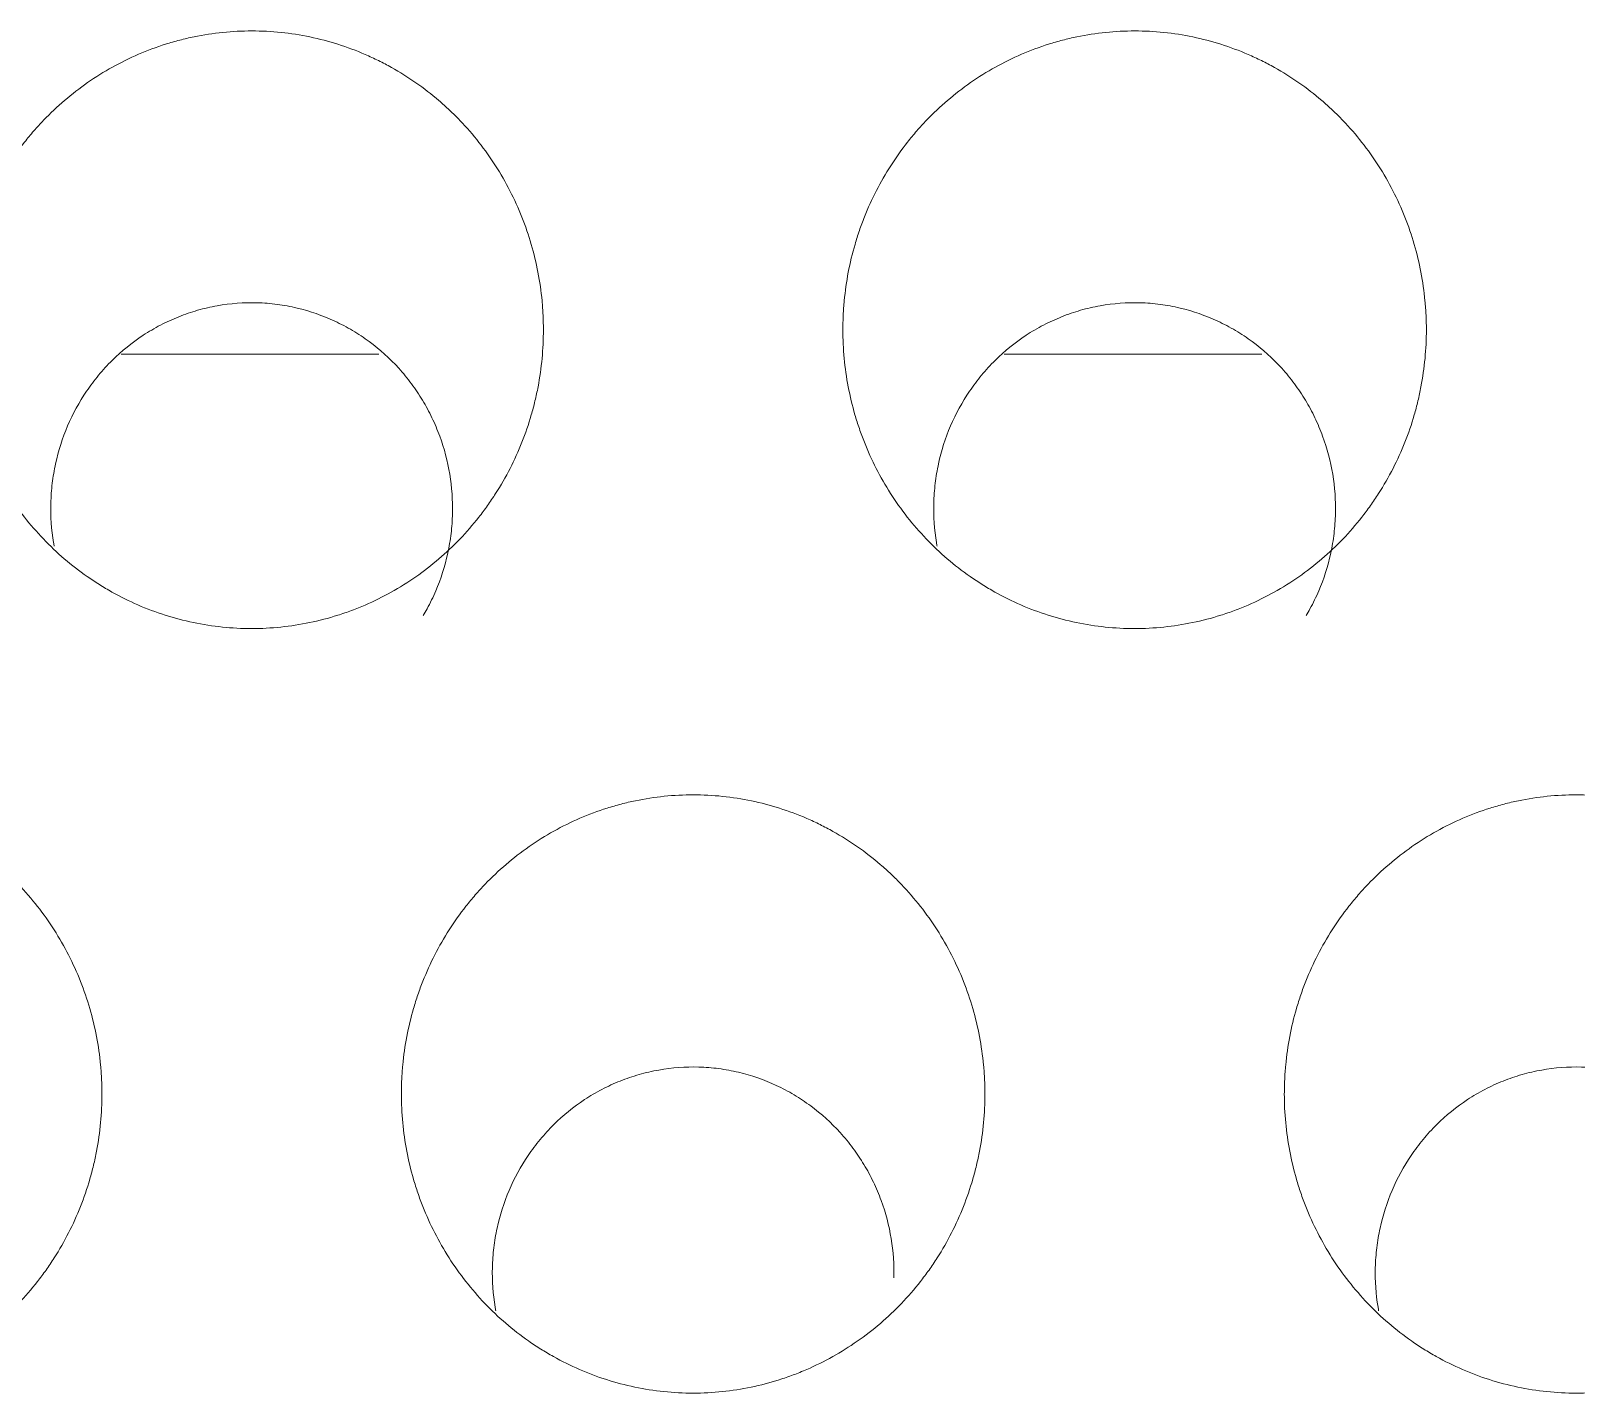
# Model space of a CAD drawing. Header units: millimetres. Extents: x 70151 to 230897, y 35202 to 113211.
# Drawn here: x 178573.49 to 178578.72, y 69187.48 to 69192.09 of the extents above; entities that cross this region are included whole.
import ezdxf

# ---------------------------------------------------------------- set-up
doc = ezdxf.new("R2010")
doc.units = ezdxf.units.MM
doc.header["$LTSCALE"] = 50
doc.layers.add('2-con', color=2, linetype='Continuous')
doc.layers.add('mark-B', color=2, linetype='Continuous', lineweight=20)

# ---------------------------------------------------------------- blocks, each defined once
blk = doc.blocks.new('무풍1WAY 대형')
at = {"layer": 'mark-B'}
for p, q in [((77.2587, -431.5502), (78.1295, -431.5502)), ((80.2464, -431.5502), (81.1172, -431.5502))]:
    blk.add_line(p, q, dxfattribs=at)
for points, knots in [([(76.1949, -428.0332), (76.1284, -428.0332), (76.0631, -428.04), (75.9668, -428.06), (75.935, -428.0683), (75.8877, -428.0833), (75.872, -428.0888), (75.841, -428.1003), (75.8258, -428.1065), (75.7504, -428.1392), (75.6933, -428.1711), (75.6125, -428.2275), (75.5863, -428.2479), (75.5364, -428.2907), (75.489, -428.3357), (75.4463, -428.3849), (75.4161, -428.4234), (75.4063, -428.4365), (75.3873, -428.4633), (75.3781, -428.477), (75.3339, -428.5462), (75.3043, -428.6042), (75.2684, -428.6947), (75.2579, -428.7255), (75.2442, -428.7726), (75.24, -428.7885), (75.2324, -428.8204), (75.229, -428.8363), (75.2138, -428.9163), (75.2077, -428.9808), (75.2077, -429.062), (75.2081, -429.0783), (75.2096, -429.1109), (75.2108, -429.1273), (75.2154, -429.1762), (75.22, -429.2084), (75.2382, -429.304), (75.2562, -429.3662), (75.2923, -429.4573), (75.3059, -429.4873), (75.3357, -429.5455), (75.3519, -429.5737), (75.4043, -429.6558), (75.4444, -429.707), (75.5014, -429.7666), (75.5131, -429.7782), (75.5369, -429.8008), (75.5734, -429.8337), (75.6378, -429.8837), (75.6932, -429.9184), (75.7362, -429.9425), (75.7508, -429.9502), (75.7804, -429.9648), (75.7955, -429.9718), (75.8711, -430.0046), (75.9335, -430.0244), (76.0298, -430.0445), (76.0624, -430.0496), (76.1286, -430.0565), (76.1615, -430.0582), (76.26, -430.0583), (76.3253, -430.0516), (76.4063, -430.0349), (76.4225, -430.0311), (76.4545, -430.0227), (76.502, -430.009), (76.5788, -429.9804), (76.6375, -429.9514), (76.695, -429.9194), (76.7232, -429.9017), (76.8041, -429.8453), (76.8537, -429.8028), (76.9102, -429.7438), (76.9213, -429.7317), (76.9428, -429.7069), (76.9533, -429.6942), (76.9838, -429.6554), (77.0027, -429.6287), (77.0554, -429.5465), (77.085, -429.4886), (77.1153, -429.4125), (77.121, -429.397), (77.1316, -429.366), (77.1463, -429.3194), (77.1652, -429.2405), (77.1744, -429.1763), (77.179, -429.1277), (77.1801, -429.1115), (77.1817, -429.0788), (77.1821, -429.0624), (77.1821, -428.9806), (77.176, -428.9161), (77.1578, -428.8206), (77.1503, -428.789), (77.1367, -428.7419), (77.1317, -428.7262), (77.1211, -428.6952), (77.1154, -428.6798), (77.0854, -428.604), (77.0559, -428.5463), (77.0034, -428.4639), (76.9845, -428.4372), (76.9438, -428.3853), (76.9223, -428.3605), (76.8547, -428.2898), (76.8054, -428.2473), (76.7381, -428.2002), (76.7244, -428.1911), (76.6964, -428.1735), (76.6822, -428.165), (76.6391, -428.1409), (76.6097, -428.1264), (76.5198, -428.0873), (76.4573, -428.0672), (76.3272, -428.04), (76.2614, -428.0332), (76.1949, -428.0332)], [0, 0, 0, 0, 0.03125, 0.03125, 0.046875, 0.046875, 0.054688, 0.054688, 0.0625, 0.0625, 0.09375, 0.09375, 0.109375, 0.109375, 0.125, 0.140625, 0.140625, 0.148438, 0.148438, 0.15625, 0.15625, 0.1875, 0.1875, 0.203125, 0.203125, 0.210938, 0.210938, 0.21875, 0.21875, 0.25, 0.25, 0.257813, 0.257813, 0.265625, 0.265625, 0.28125, 0.28125, 0.3125, 0.3125, 0.328125, 0.328125, 0.34375, 0.34375, 0.375, 0.375, 0.382813, 0.382813, 0.390625, 0.40625, 0.421875, 0.421875, 0.429688, 0.429688, 0.4375, 0.4375, 0.46875, 0.46875, 0.484375, 0.484375, 0.5, 0.5, 0.53125, 0.53125, 0.539063, 0.539063, 0.546875, 0.5625, 0.578125, 0.578125, 0.59375, 0.59375, 0.625, 0.625, 0.632813, 0.632813, 0.640625, 0.640625, 0.65625, 0.65625, 0.6875, 0.6875, 0.695313, 0.695313, 0.703125, 0.71875, 0.734375, 0.734375, 0.742188, 0.742188, 0.75, 0.75, 0.78125, 0.78125, 0.796875, 0.796875, 0.804688, 0.804688, 0.8125, 0.8125, 0.84375, 0.84375, 0.859375, 0.859375, 0.875, 0.875, 0.90625, 0.90625, 0.914063, 0.914063, 0.921875, 0.921875, 0.9375, 0.9375, 0.96875, 0.96875, 1, 1, 1, 1]), ([(79.1824, -428.0332), (79.116, -428.0332), (79.0506, -428.04), (78.9544, -428.06), (78.9226, -428.0683), (78.8753, -428.0833), (78.8596, -428.0888), (78.8286, -428.1003), (78.8133, -428.1065), (78.738, -428.1392), (78.6809, -428.1711), (78.6001, -428.2275), (78.5738, -428.2479), (78.524, -428.2907), (78.4766, -428.3357), (78.4339, -428.3849), (78.4036, -428.4234), (78.3938, -428.4365), (78.3749, -428.4633), (78.3656, -428.477), (78.3214, -428.5462), (78.2919, -428.6042), (78.256, -428.6947), (78.2454, -428.7255), (78.2318, -428.7726), (78.2275, -428.7885), (78.2199, -428.8204), (78.2165, -428.8363), (78.2013, -428.9163), (78.1953, -428.9808), (78.1953, -429.062), (78.1956, -429.0783), (78.1972, -429.1109), (78.1983, -429.1273), (78.2029, -429.1762), (78.2075, -429.2084), (78.2258, -429.304), (78.2438, -429.3662), (78.2798, -429.4573), (78.2935, -429.4873), (78.3232, -429.5455), (78.3394, -429.5737), (78.3919, -429.6558), (78.432, -429.707), (78.4889, -429.7666), (78.5007, -429.7782), (78.5245, -429.8008), (78.561, -429.8337), (78.6254, -429.8837), (78.6807, -429.9184), (78.7237, -429.9425), (78.7383, -429.9502), (78.768, -429.9648), (78.783, -429.9718), (78.8587, -430.0046), (78.921, -430.0244), (79.0174, -430.0445), (79.05, -430.0496), (79.1161, -430.0565), (79.1491, -430.0582), (79.2476, -430.0583), (79.3128, -430.0516), (79.3938, -430.0349), (79.41, -430.0311), (79.442, -430.0227), (79.4896, -430.009), (79.5663, -429.9804), (79.6251, -429.9514), (79.6826, -429.9194), (79.7108, -429.9017), (79.7917, -429.8453), (79.8412, -429.8028), (79.8978, -429.7438), (79.9088, -429.7317), (79.9304, -429.7069), (79.9409, -429.6942), (79.9714, -429.6554), (79.9903, -429.6287), (80.0429, -429.5465), (80.0726, -429.4886), (80.1028, -429.4125), (80.1085, -429.397), (80.1191, -429.366), (80.1339, -429.3194), (80.1528, -429.2405), (80.1619, -429.1763), (80.1665, -429.1277), (80.1677, -429.1115), (80.1692, -429.0788), (80.1696, -429.0624), (80.1696, -428.9806), (80.1635, -428.9161), (80.1454, -428.8206), (80.1379, -428.789), (80.1242, -428.7419), (80.1193, -428.7262), (80.1087, -428.6952), (80.103, -428.6798), (80.073, -428.604), (80.0435, -428.5463), (79.9909, -428.4639), (79.9721, -428.4372), (79.9314, -428.3853), (79.9099, -428.3605), (79.8423, -428.2898), (79.7929, -428.2473), (79.7257, -428.2002), (79.712, -428.1911), (79.6839, -428.1735), (79.6697, -428.165), (79.6266, -428.1409), (79.5973, -428.1264), (79.5073, -428.0873), (79.4448, -428.0672), (79.3147, -428.04), (79.2489, -428.0332), (79.1824, -428.0332)], [0, 0, 0, 0, 0.03125, 0.03125, 0.046875, 0.046875, 0.054687, 0.054687, 0.0625, 0.0625, 0.09375, 0.09375, 0.109375, 0.109375, 0.125, 0.140625, 0.140625, 0.148437, 0.148437, 0.15625, 0.15625, 0.1875, 0.1875, 0.203125, 0.203125, 0.210937, 0.210937, 0.21875, 0.21875, 0.25, 0.25, 0.257812, 0.257812, 0.265625, 0.265625, 0.28125, 0.28125, 0.3125, 0.3125, 0.328125, 0.328125, 0.34375, 0.34375, 0.375, 0.375, 0.382812, 0.382812, 0.390625, 0.40625, 0.421875, 0.421875, 0.429687, 0.429687, 0.4375, 0.4375, 0.46875, 0.46875, 0.484375, 0.484375, 0.5, 0.5, 0.53125, 0.53125, 0.539062, 0.539062, 0.546875, 0.5625, 0.578125, 0.578125, 0.59375, 0.59375, 0.625, 0.625, 0.632812, 0.632812, 0.640625, 0.640625, 0.65625, 0.65625, 0.6875, 0.6875, 0.695312, 0.695312, 0.703125, 0.71875, 0.734375, 0.734375, 0.742187, 0.742187, 0.75, 0.75, 0.78125, 0.78125, 0.796875, 0.796875, 0.804687, 0.804687, 0.8125, 0.8125, 0.84375, 0.84375, 0.859375, 0.859375, 0.875, 0.875, 0.90625, 0.90625, 0.914062, 0.914062, 0.921875, 0.921875, 0.9375, 0.9375, 0.96875, 0.96875, 1, 1, 1, 1]), ([(82.17, -428.0332), (82.1035, -428.0332), (82.0382, -428.04), (81.9419, -428.06), (81.9101, -428.0683), (81.8628, -428.0833), (81.8471, -428.0888), (81.8161, -428.1003), (81.8009, -428.1065), (81.7255, -428.1392), (81.6684, -428.1711), (81.5876, -428.2275), (81.5614, -428.2479), (81.5115, -428.2907), (81.4641, -428.3357), (81.4214, -428.3849), (81.3912, -428.4234), (81.3814, -428.4365), (81.3624, -428.4633), (81.3532, -428.477), (81.3089, -428.5462), (81.2794, -428.6042), (81.2435, -428.6947), (81.233, -428.7255), (81.2193, -428.7726), (81.2151, -428.7885), (81.2075, -428.8204), (81.204, -428.8363), (81.1889, -428.9163), (81.1828, -428.9808), (81.1828, -429.062), (81.1832, -429.0783), (81.1847, -429.1109), (81.1859, -429.1273), (81.1905, -429.1762), (81.1951, -429.2084), (81.2133, -429.304), (81.2313, -429.3662), (81.2674, -429.4573), (81.281, -429.4873), (81.3108, -429.5455), (81.327, -429.5737), (81.3794, -429.6558), (81.4195, -429.707), (81.4765, -429.7666), (81.4882, -429.7782), (81.512, -429.8008), (81.5485, -429.8337), (81.6129, -429.8837), (81.6683, -429.9184), (81.7113, -429.9425), (81.7259, -429.9502), (81.7555, -429.9648), (81.7706, -429.9718), (81.8462, -430.0046), (81.9086, -430.0244), (82.0049, -430.0445), (82.0375, -430.0496), (82.1037, -430.0565), (82.1366, -430.0582), (82.2351, -430.0583), (82.3004, -430.0516), (82.3813, -430.0349), (82.3976, -430.0311), (82.4296, -430.0227), (82.4771, -430.009), (82.5539, -429.9804), (82.6126, -429.9514), (82.6701, -429.9194), (82.6983, -429.9017), (82.7792, -429.8453), (82.8288, -429.8028), (82.8853, -429.7438), (82.8964, -429.7317), (82.9179, -429.7069), (82.9284, -429.6942), (82.9589, -429.6554), (82.9778, -429.6287), (83.0305, -429.5465), (83.0601, -429.4886), (83.0903, -429.4125), (83.0961, -429.397), (83.1067, -429.366), (83.1214, -429.3194), (83.1403, -429.2405), (83.1495, -429.1763), (83.1541, -429.1277), (83.1552, -429.1115), (83.1568, -429.0788), (83.1572, -429.0624), (83.1572, -428.9806), (83.1511, -428.9161), (83.1329, -428.8206), (83.1254, -428.789), (83.1118, -428.7419), (83.1068, -428.7262), (83.0962, -428.6952), (83.0905, -428.6798), (83.0605, -428.604), (83.031, -428.5463), (82.9785, -428.4639), (82.9596, -428.4372), (82.9189, -428.3853), (82.8974, -428.3605), (82.8298, -428.2898), (82.7805, -428.2473), (82.7132, -428.2002), (82.6995, -428.1911), (82.6715, -428.1735), (82.6573, -428.165), (82.6142, -428.1409), (82.5848, -428.1264), (82.4949, -428.0873), (82.4324, -428.0672), (82.3023, -428.04), (82.2365, -428.0332), (82.17, -428.0332)], [0, 0, 0, 0, 0.03125, 0.03125, 0.046875, 0.046875, 0.054687, 0.054687, 0.0625, 0.0625, 0.09375, 0.09375, 0.109375, 0.109375, 0.125, 0.140625, 0.140625, 0.148437, 0.148437, 0.15625, 0.15625, 0.1875, 0.1875, 0.203125, 0.203125, 0.210937, 0.210937, 0.21875, 0.21875, 0.25, 0.25, 0.257812, 0.257812, 0.265625, 0.265625, 0.28125, 0.28125, 0.3125, 0.3125, 0.328125, 0.328125, 0.34375, 0.34375, 0.375, 0.375, 0.382812, 0.382812, 0.390625, 0.40625, 0.421875, 0.421875, 0.429687, 0.429687, 0.4375, 0.4375, 0.46875, 0.46875, 0.484375, 0.484375, 0.5, 0.5, 0.53125, 0.53125, 0.539062, 0.539062, 0.546875, 0.5625, 0.578125, 0.578125, 0.59375, 0.59375, 0.625, 0.625, 0.632812, 0.632812, 0.640625, 0.640625, 0.65625, 0.65625, 0.6875, 0.6875, 0.695312, 0.695312, 0.703125, 0.71875, 0.734375, 0.734375, 0.742187, 0.742187, 0.75, 0.75, 0.78125, 0.78125, 0.796875, 0.796875, 0.804687, 0.804687, 0.8125, 0.8125, 0.84375, 0.84375, 0.859375, 0.859375, 0.875, 0.875, 0.90625, 0.90625, 0.914062, 0.914062, 0.921875, 0.921875, 0.9375, 0.9375, 0.96875, 0.96875, 1, 1, 1, 1]), ([(75.5155, -428.423), (75.5144, -428.4682), (75.5208, -428.557), (75.5433, -428.6431), (75.5627, -428.696), (75.5668, -428.7066), (75.5756, -428.7273), (75.5895, -428.7581), (75.616, -428.8073), (75.6409, -428.8445), (75.661, -428.8715), (75.6679, -428.8804), (75.6822, -428.8978), (75.6897, -428.9064), (75.7278, -428.9484), (75.7611, -428.9786), (75.8152, -429.0186), (75.8339, -429.0311), (75.8729, -429.0544), (75.8931, -429.0651), (75.9547, -429.0938), (75.9972, -429.1086), (76.0523, -429.1217), (76.0633, -429.1241), (76.0857, -429.1282), (76.0971, -429.13), (76.131, -429.1344), (76.1536, -429.1362), (76.2213, -429.1381), (76.2664, -429.1348), (76.3226, -429.1248), (76.3338, -429.1225), (76.356, -429.1174), (76.3889, -429.1088), (76.4422, -429.0906), (76.4833, -429.0717), (76.5135, -429.0559), (76.5235, -429.0504), (76.5431, -429.0388), (76.5527, -429.0328), (76.5999, -429.0017), (76.6348, -428.9734), (76.6749, -428.9337), (76.6827, -428.9256), (76.698, -428.9088), (76.7055, -428.9002), (76.7271, -428.8741), (76.7406, -428.8562), (76.7783, -428.8005), (76.7997, -428.7611), (76.8353, -428.6778), (76.8488, -428.6351), (76.863, -428.5697), (76.8667, -428.5477), (76.872, -428.5031), (76.8737, -428.4805), (76.8754, -428.4131), (76.8723, -428.3686), (76.8644, -428.3203), (76.8636, -428.3161), (76.8629, -428.3118)], [0, 0, 0, 0, 0.058493, 0.116986, 0.116986, 0.13161, 0.13161, 0.146233, 0.17548, 0.204726, 0.204726, 0.21935, 0.21935, 0.233973, 0.233973, 0.292466, 0.292466, 0.321713, 0.321713, 0.350959, 0.350959, 0.409453, 0.409453, 0.424076, 0.424076, 0.438699, 0.438699, 0.467946, 0.467946, 0.526439, 0.526439, 0.541062, 0.541062, 0.555686, 0.584932, 0.614179, 0.614179, 0.628802, 0.628802, 0.643426, 0.643426, 0.701919, 0.701919, 0.716542, 0.716542, 0.731165, 0.731165, 0.760412, 0.760412, 0.818905, 0.818905, 0.877399, 0.877399, 0.906645, 0.906645, 0.935892, 0.935892, 0.994385, 0.994385, 1, 1, 1, 1]), ([(78.5031, -428.423), (78.502, -428.4682), (78.5084, -428.557), (78.5308, -428.6431), (78.5502, -428.696), (78.5544, -428.7066), (78.5631, -428.7273), (78.577, -428.7581), (78.6036, -428.8073), (78.6285, -428.8445), (78.6485, -428.8715), (78.6555, -428.8804), (78.6698, -428.8978), (78.6772, -428.9064), (78.7153, -428.9484), (78.7486, -428.9786), (78.8027, -429.0186), (78.8215, -429.0311), (78.8604, -429.0544), (78.8807, -429.0651), (78.9423, -429.0938), (78.9848, -429.1086), (79.0398, -429.1217), (79.0509, -429.1241), (79.0733, -429.1282), (79.0846, -429.13), (79.1185, -429.1344), (79.1411, -429.1362), (79.2089, -429.1381), (79.2539, -429.1348), (79.3102, -429.1248), (79.3214, -429.1225), (79.3435, -429.1174), (79.3764, -429.1088), (79.4298, -429.0906), (79.4708, -429.0717), (79.501, -429.0559), (79.511, -429.0504), (79.5306, -429.0388), (79.5403, -429.0328), (79.5875, -429.0017), (79.6223, -428.9734), (79.6624, -428.9337), (79.6703, -428.9256), (79.6856, -428.9088), (79.693, -428.9002), (79.7147, -428.8741), (79.7281, -428.8562), (79.7658, -428.8005), (79.7873, -428.7611), (79.8228, -428.6778), (79.8363, -428.6351), (79.8505, -428.5697), (79.8542, -428.5477), (79.8596, -428.5031), (79.8612, -428.4805), (79.8629, -428.4131), (79.8598, -428.3686), (79.8519, -428.3203), (79.8512, -428.3161), (79.8504, -428.3118)], [0, 0, 0, 0, 0.058493, 0.116986, 0.116986, 0.13161, 0.13161, 0.146233, 0.17548, 0.204726, 0.204726, 0.21935, 0.21935, 0.233973, 0.233973, 0.292466, 0.292466, 0.321713, 0.321713, 0.350959, 0.350959, 0.409453, 0.409453, 0.424076, 0.424076, 0.438699, 0.438699, 0.467946, 0.467946, 0.526439, 0.526439, 0.541062, 0.541062, 0.555686, 0.584932, 0.614179, 0.614179, 0.628802, 0.628802, 0.643426, 0.643426, 0.701919, 0.701919, 0.716542, 0.716542, 0.731165, 0.731165, 0.760412, 0.760412, 0.818905, 0.818905, 0.877399, 0.877399, 0.906645, 0.906645, 0.935892, 0.935892, 0.994385, 0.994385, 1, 1, 1, 1]), ([(77.6887, -430.621), (77.6222, -430.621), (77.5569, -430.6278), (77.4607, -430.6478), (77.4289, -430.6561), (77.3816, -430.671), (77.3659, -430.6764), (77.3349, -430.688), (77.3197, -430.6942), (77.2443, -430.7268), (77.1873, -430.7587), (77.1064, -430.815), (77.0802, -430.8354), (77.0303, -430.8781), (76.9829, -430.923), (76.9402, -430.9722), (76.91, -431.0107), (76.9002, -431.0238), (76.8812, -431.0505), (76.872, -431.0641), (76.8277, -431.1333), (76.7982, -431.1912), (76.7623, -431.2817), (76.7517, -431.3125), (76.738, -431.3595), (76.7338, -431.3754), (76.7262, -431.4073), (76.7228, -431.4232), (76.7076, -431.5031), (76.7015, -431.5675), (76.7015, -431.6487), (76.7019, -431.6649), (76.7034, -431.6975), (76.7046, -431.7139), (76.7092, -431.7628), (76.7138, -431.795), (76.732, -431.8905), (76.7501, -431.9527), (76.7861, -432.0436), (76.7998, -432.0737), (76.8295, -432.1318), (76.8458, -432.16), (76.8982, -432.2419), (76.9384, -432.2932), (76.9953, -432.3527), (77.007, -432.3643), (77.0309, -432.3868), (77.0674, -432.4197), (77.1318, -432.4696), (77.1871, -432.5043), (77.2301, -432.5283), (77.2447, -432.536), (77.2743, -432.5506), (77.2894, -432.5576), (77.365, -432.5903), (77.4274, -432.6101), (77.5237, -432.6302), (77.5563, -432.6353), (77.6224, -432.6421), (77.6553, -432.6438), (77.7538, -432.6439), (77.819, -432.6373), (77.9, -432.6206), (77.9162, -432.6168), (77.9482, -432.6084), (77.9957, -432.5947), (78.0724, -432.5661), (78.1312, -432.5372), (78.1886, -432.5052), (78.2168, -432.4876), (78.2978, -432.4312), (78.3473, -432.3888), (78.4039, -432.3299), (78.4149, -432.3178), (78.4364, -432.293), (78.447, -432.2803), (78.4775, -432.2416), (78.4964, -432.2149), (78.549, -432.1328), (78.5787, -432.075), (78.609, -431.9989), (78.6147, -431.9835), (78.6253, -431.9525), (78.64, -431.9059), (78.659, -431.8271), (78.6681, -431.7629), (78.6727, -431.7144), (78.6739, -431.6982), (78.6754, -431.6655), (78.6758, -431.6491), (78.6758, -431.5674), (78.6697, -431.5029), (78.6516, -431.4075), (78.644, -431.3759), (78.6304, -431.3288), (78.6254, -431.3132), (78.6148, -431.2821), (78.6092, -431.2668), (78.5791, -431.1911), (78.5496, -431.1334), (78.4971, -431.0511), (78.4782, -431.0245), (78.4375, -430.9726), (78.416, -430.9479), (78.3484, -430.8772), (78.299, -430.8347), (78.2318, -430.7877), (78.218, -430.7786), (78.19, -430.761), (78.1758, -430.7526), (78.1327, -430.7285), (78.1034, -430.714), (78.0134, -430.675), (77.9509, -430.655), (77.8209, -430.6278), (77.7551, -430.621), (77.6887, -430.621)], [0, 0, 0, 0, 0.03125, 0.03125, 0.046875, 0.046875, 0.054688, 0.054688, 0.0625, 0.0625, 0.09375, 0.09375, 0.109375, 0.109375, 0.125, 0.140625, 0.140625, 0.148438, 0.148438, 0.15625, 0.15625, 0.1875, 0.1875, 0.203125, 0.203125, 0.210938, 0.210938, 0.21875, 0.21875, 0.25, 0.25, 0.257813, 0.257813, 0.265625, 0.265625, 0.28125, 0.28125, 0.3125, 0.3125, 0.328125, 0.328125, 0.34375, 0.34375, 0.375, 0.375, 0.382812, 0.382812, 0.390625, 0.40625, 0.421875, 0.421875, 0.429687, 0.429687, 0.4375, 0.4375, 0.46875, 0.46875, 0.484375, 0.484375, 0.5, 0.5, 0.53125, 0.53125, 0.539063, 0.539063, 0.546875, 0.5625, 0.578125, 0.578125, 0.59375, 0.59375, 0.625, 0.625, 0.632813, 0.632813, 0.640625, 0.640625, 0.65625, 0.65625, 0.6875, 0.6875, 0.695313, 0.695313, 0.703125, 0.71875, 0.734375, 0.734375, 0.742188, 0.742188, 0.75, 0.75, 0.78125, 0.78125, 0.796875, 0.796875, 0.804688, 0.804688, 0.8125, 0.8125, 0.84375, 0.84375, 0.859375, 0.859375, 0.875, 0.875, 0.90625, 0.90625, 0.914063, 0.914063, 0.921875, 0.921875, 0.9375, 0.9375, 0.96875, 0.96875, 1, 1, 1, 1]), ([(80.6762, -430.621), (80.6098, -430.621), (80.5445, -430.6278), (80.4482, -430.6478), (80.4164, -430.6561), (80.3692, -430.671), (80.3535, -430.6764), (80.3225, -430.688), (80.3072, -430.6942), (80.2319, -430.7268), (80.1748, -430.7587), (80.094, -430.815), (80.0677, -430.8354), (80.0179, -430.8781), (79.9705, -430.923), (79.9278, -430.9722), (79.8975, -431.0107), (79.8877, -431.0238), (79.8688, -431.0505), (79.8595, -431.0641), (79.8153, -431.1333), (79.7857, -431.1912), (79.7498, -431.2817), (79.7393, -431.3125), (79.7256, -431.3595), (79.7214, -431.3754), (79.7137, -431.4073), (79.7103, -431.4232), (79.6951, -431.5031), (79.6891, -431.5675), (79.6891, -431.6487), (79.6894, -431.6649), (79.691, -431.6975), (79.6921, -431.7139), (79.6967, -431.7628), (79.7014, -431.795), (79.7196, -431.8905), (79.7376, -431.9527), (79.7737, -432.0436), (79.7873, -432.0737), (79.8171, -432.1318), (79.8333, -432.16), (79.8858, -432.2419), (79.9259, -432.2932), (79.9829, -432.3527), (79.9946, -432.3643), (80.0184, -432.3868), (80.0549, -432.4197), (80.1193, -432.4696), (80.1747, -432.5043), (80.2176, -432.5283), (80.2322, -432.536), (80.2619, -432.5506), (80.2769, -432.5576), (80.3526, -432.5903), (80.4149, -432.6101), (80.5112, -432.6302), (80.5438, -432.6353), (80.6099, -432.6421), (80.6429, -432.6438), (80.7413, -432.6439), (80.8065, -432.6373), (80.8875, -432.6206), (80.9037, -432.6168), (80.9357, -432.6084), (80.9832, -432.5947), (81.06, -432.5661), (81.1187, -432.5372), (81.1762, -432.5052), (81.2044, -432.4876), (81.2853, -432.4312), (81.3348, -432.3888), (81.3914, -432.3299), (81.4025, -432.3178), (81.424, -432.293), (81.4345, -432.2803), (81.465, -432.2416), (81.4839, -432.2149), (81.5366, -432.1328), (81.5663, -432.075), (81.5965, -431.9989), (81.6022, -431.9835), (81.6128, -431.9525), (81.6276, -431.9059), (81.6465, -431.8271), (81.6557, -431.7629), (81.6603, -431.7144), (81.6614, -431.6982), (81.663, -431.6655), (81.6634, -431.6491), (81.6634, -431.5674), (81.6573, -431.5029), (81.6391, -431.4075), (81.6316, -431.3759), (81.6179, -431.3288), (81.613, -431.3132), (81.6024, -431.2821), (81.5967, -431.2668), (81.5667, -431.1911), (81.5371, -431.1334), (81.4846, -431.0511), (81.4657, -431.0245), (81.425, -430.9726), (81.4035, -430.9479), (81.3359, -430.8772), (81.2865, -430.8347), (81.2193, -430.7877), (81.2056, -430.7786), (81.1776, -430.761), (81.1633, -430.7526), (81.1203, -430.7285), (81.0909, -430.714), (81.001, -430.675), (80.9385, -430.655), (80.8084, -430.6278), (80.7427, -430.621), (80.6762, -430.621)], [0, 0, 0, 0, 0.03125, 0.03125, 0.046875, 0.046875, 0.054688, 0.054688, 0.0625, 0.0625, 0.09375, 0.09375, 0.109375, 0.109375, 0.125, 0.140625, 0.140625, 0.148438, 0.148438, 0.15625, 0.15625, 0.1875, 0.1875, 0.203125, 0.203125, 0.210938, 0.210938, 0.21875, 0.21875, 0.25, 0.25, 0.257813, 0.257813, 0.265625, 0.265625, 0.28125, 0.28125, 0.3125, 0.3125, 0.328125, 0.328125, 0.34375, 0.34375, 0.375, 0.375, 0.382813, 0.382813, 0.390625, 0.40625, 0.421875, 0.421875, 0.429688, 0.429688, 0.4375, 0.4375, 0.46875, 0.46875, 0.484375, 0.484375, 0.5, 0.5, 0.53125, 0.53125, 0.539063, 0.539063, 0.546875, 0.5625, 0.578125, 0.578125, 0.59375, 0.59375, 0.625, 0.625, 0.632813, 0.632813, 0.640625, 0.640625, 0.65625, 0.65625, 0.6875, 0.6875, 0.695313, 0.695313, 0.703125, 0.71875, 0.734375, 0.734375, 0.742188, 0.742188, 0.75, 0.75, 0.78125, 0.78125, 0.796875, 0.796875, 0.804688, 0.804688, 0.8125, 0.8125, 0.84375, 0.84375, 0.859375, 0.859375, 0.875, 0.875, 0.90625, 0.90625, 0.914062, 0.914062, 0.921875, 0.921875, 0.9375, 0.9375, 0.96875, 0.96875, 1, 1, 1, 1]), ([(77.1081, -430.6651), (77.1037, -430.6725), (77.0994, -430.68), (77.0844, -430.7075), (77.0746, -430.7278), (77.0483, -430.7896), (77.0347, -430.8321), (77.0204, -430.898), (77.0166, -430.9204), (77.0113, -430.9651), (77.0097, -430.9876), (77.0091, -431.0102)], [0, 0, 0, 0, 0.071147, 0.071147, 0.256917, 0.256917, 0.628459, 0.628459, 0.814229, 0.814229, 1, 1, 1, 1]), ([(80.0956, -430.6651), (80.0912, -430.6725), (80.0869, -430.68), (80.0719, -430.7075), (80.0621, -430.7278), (80.0358, -430.7896), (80.0222, -430.8321), (80.0079, -430.898), (80.0042, -430.9204), (79.9988, -430.9651), (79.9972, -430.9876), (79.9967, -431.0102)], [0, 0, 0, 0, 0.071147, 0.071147, 0.256917, 0.256917, 0.628459, 0.628459, 0.814229, 0.814229, 1, 1, 1, 1]), ([(77.0091, -431.0102), (77.008, -431.0554), (77.0144, -431.1442), (77.0369, -431.2303), (77.0563, -431.2831), (77.0605, -431.2937), (77.0692, -431.3144), (77.0831, -431.3452), (77.1097, -431.3943), (77.1346, -431.4315), (77.1547, -431.4585), (77.1616, -431.4674), (77.1759, -431.4848), (77.1833, -431.4934), (77.2215, -431.5354), (77.2548, -431.5655), (77.3089, -431.6055), (77.3277, -431.618), (77.3666, -431.6412), (77.3869, -431.6519), (77.4484, -431.6806), (77.491, -431.6954), (77.546, -431.7085), (77.5571, -431.7108), (77.5795, -431.7149), (77.5908, -431.7167), (77.6247, -431.7212), (77.6473, -431.723), (77.7151, -431.7249), (77.7601, -431.7216), (77.8163, -431.7116), (77.8275, -431.7093), (77.8497, -431.7042), (77.8826, -431.6956), (77.9359, -431.6774), (77.977, -431.6585), (78.0072, -431.6428), (78.0172, -431.6372), (78.0368, -431.6257), (78.0464, -431.6197), (78.0937, -431.5887), (78.1286, -431.5604), (78.1686, -431.5207), (78.1765, -431.5126), (78.1918, -431.4959), (78.1993, -431.4873), (78.2209, -431.4612), (78.2344, -431.4432), (78.2721, -431.3876), (78.2936, -431.3483), (78.3292, -431.2651), (78.3427, -431.2224), (78.3569, -431.157), (78.3606, -431.1349), (78.366, -431.0904), (78.3676, -431.0678), (78.3693, -431.0004), (78.3662, -430.956), (78.3583, -430.9078), (78.3576, -430.9036), (78.3569, -430.8995)], [0, 0, 0, 0, 0.0585, 0.117, 0.117, 0.131625, 0.131625, 0.14625, 0.1755, 0.20475, 0.20475, 0.219375, 0.219375, 0.234, 0.234, 0.2925, 0.2925, 0.32175, 0.32175, 0.351, 0.351, 0.409501, 0.409501, 0.424126, 0.424126, 0.438751, 0.438751, 0.468001, 0.468001, 0.526501, 0.526501, 0.541126, 0.541126, 0.555751, 0.585001, 0.614251, 0.614251, 0.628876, 0.628876, 0.643501, 0.643501, 0.702001, 0.702001, 0.716626, 0.716626, 0.731251, 0.731251, 0.760501, 0.760501, 0.819001, 0.819001, 0.877501, 0.877501, 0.906751, 0.906751, 0.936001, 0.936001, 0.994501, 0.994501, 1, 1, 1, 1]), ([(79.9967, -431.0102), (79.9956, -431.0554), (80.002, -431.1442), (80.0244, -431.2303), (80.0438, -431.2831), (80.048, -431.2937), (80.0568, -431.3144), (80.0706, -431.3452), (80.0972, -431.3943), (80.1221, -431.4315), (80.1422, -431.4585), (80.1491, -431.4674), (80.1635, -431.4848), (80.1709, -431.4934), (80.209, -431.5354), (80.2423, -431.5655), (80.2965, -431.6055), (80.3152, -431.618), (80.3542, -431.6412), (80.3744, -431.6519), (80.436, -431.6806), (80.4785, -431.6954), (80.5335, -431.7085), (80.5446, -431.7108), (80.567, -431.7149), (80.5783, -431.7167), (80.6123, -431.7212), (80.6349, -431.723), (80.7026, -431.7249), (80.7477, -431.7216), (80.8039, -431.7116), (80.8151, -431.7093), (80.8372, -431.7042), (80.8702, -431.6956), (80.9235, -431.6774), (80.9646, -431.6585), (80.9948, -431.6428), (81.0047, -431.6372), (81.0244, -431.6257), (81.034, -431.6197), (81.0812, -431.5887), (81.1161, -431.5604), (81.1562, -431.5207), (81.164, -431.5126), (81.1794, -431.4959), (81.1868, -431.4873), (81.2085, -431.4612), (81.222, -431.4432), (81.2597, -431.3876), (81.2812, -431.3483), (81.3167, -431.2651), (81.3302, -431.2224), (81.3445, -431.157), (81.3482, -431.1349), (81.3535, -431.0904), (81.3552, -431.0678), (81.3569, -431.0004), (81.3538, -430.956), (81.3459, -430.9078), (81.3452, -430.9036), (81.3444, -430.8995)], [0, 0, 0, 0, 0.0585, 0.117, 0.117, 0.131625, 0.131625, 0.14625, 0.1755, 0.20475, 0.20475, 0.219375, 0.219375, 0.234, 0.234, 0.2925, 0.2925, 0.32175, 0.32175, 0.351, 0.351, 0.409501, 0.409501, 0.424126, 0.424126, 0.438751, 0.438751, 0.468001, 0.468001, 0.526501, 0.526501, 0.541126, 0.541126, 0.555751, 0.585001, 0.614251, 0.614251, 0.628876, 0.628876, 0.643501, 0.643501, 0.702001, 0.702001, 0.716626, 0.716626, 0.731251, 0.731251, 0.760501, 0.760501, 0.819001, 0.819001, 0.877501, 0.877501, 0.906751, 0.906751, 0.936001, 0.936001, 0.994501, 0.994501, 1, 1, 1, 1])]:
    blk.add_open_spline(points, degree=3, knots=knots, dxfattribs=at)
blk = doc.blocks.new('dpdjzjs')
at = {"layer": 'mark-B', "rotation": 180}
blk.add_blockref('무풍1WAY 대형', (178654.9147, 88751.491), dxfattribs=at)

msp = doc.modelspace()

# ---------------------------------------------------------------- block references
at = {"layer": '2-con'}
msp.add_blockref('dpdjzjs', (0, -19992.0434), dxfattribs=at)

doc.saveas('drawing.dxf')
